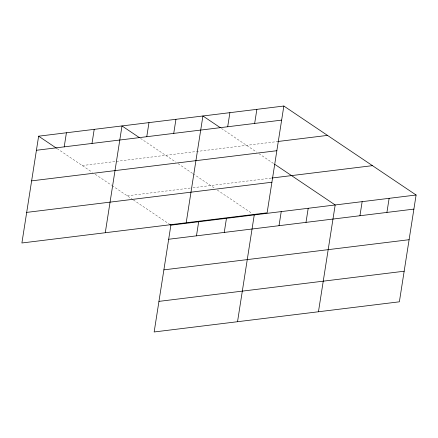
<?xml version="1.0" encoding="UTF-8"?>
<svg xmlns="http://www.w3.org/2000/svg" width="438" height="438" viewBox="0 0 438 438"><rect width="100%" height="100%" fill="white"/><g stroke="black" fill="none" stroke-linecap="round" stroke-linejoin="round"><path stroke-width="0.33" stroke-dasharray="2.19 1.64" d="M82.267 165.553L276.915 141.616M127.234 195.808L190.273 188.055M192.988 187.721L271.303 178.091M221.387 128.405L256.684 152.156M258.929 153.667L273.547 163.5M140.461 138.359L175.758 162.109M178.009 163.62L192.621 173.453M193.185 173.831L214.527 188.192M217.325 190.07L252.014 213.416M57.088 148.613L92.385 172.358M95.194 174.253L111.498 185.219M112.057 185.597L132.829 199.575M133.393 199.947L169.199 224.042"/><path stroke-width="0.66" d="M38.626 136.191L21.9 242.986L267.12 212.824L283.846 106.029L38.626 136.191L56.529 148.236M64.211 146.861L66.417 132.769M92.002 143.445L94.208 129.352M105.273 232.731L121.999 125.936L139.344 137.603M146.768 136.711L148.975 122.618M173.738 133.393L175.945 119.3M169.763 224.42L170.88 225.176L154.154 331.971L399.374 301.809L416.1 195.014L283.846 106.029M186.199 222.778L202.92 115.982L220.265 127.655M196.465 235.847L198.671 221.754M227.689 126.757L229.895 112.665M224.256 232.43L226.462 218.338M254.664 123.439L256.871 109.347M237.533 321.716L254.254 214.921M279.022 225.696L281.229 211.603M305.998 222.378L308.204 208.285M318.453 311.763L335.18 204.968L274.67 164.255M359.943 215.742L362.149 201.65M386.918 212.425L389.125 198.332M36.42 150.278L281.639 120.121M277.588 141.534L327.487 135.397M31.629 180.872L276.849 150.716M271.976 178.009L372.453 165.652M26.691 212.392L271.91 182.235M170.88 225.176L416.1 195.014M168.674 239.263L413.894 209.107M163.883 269.857L409.103 239.701M158.945 301.377L404.165 271.221"/></g></svg>
